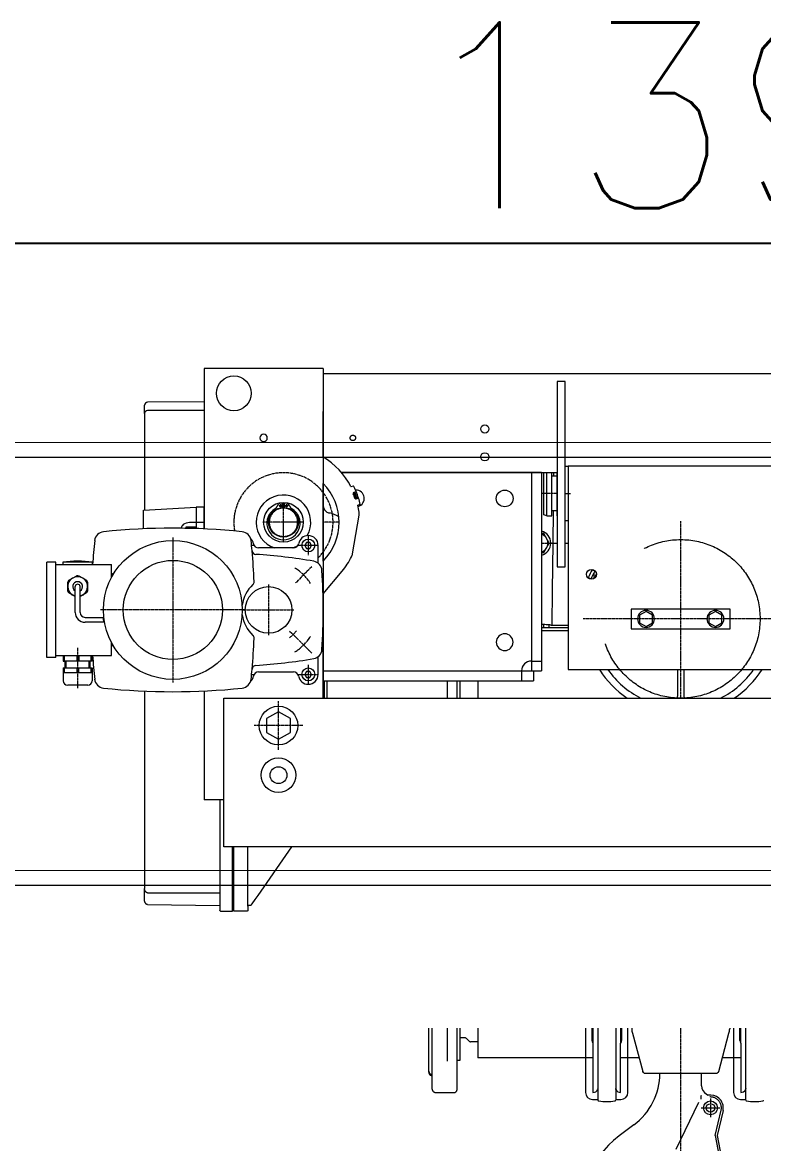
# Model space of a CAD drawing. Header units: millimetres. Extents: x 68421 to 1479662, y -51504 to 144751.
# Drawn here: x 1163471 to 1164468, y 15682 to 17191 of the extents above; entities that cross this region are included whole.
import ezdxf

# ---------------------------------------------------------------- set-up
doc = ezdxf.new("R2010")
doc.units = ezdxf.units.MM
doc.header["$LTSCALE"] = 0.35
doc.header["$MEASUREMENT"] = 0
for name, pattern in [('CONTIN', [0, 0, 0]), ('DASHED', [1290.855, 860.57, -430.285]), ('DOT_CENTER', [14, 12, -1, 0, -1])]:
    doc.linetypes.add(name, pattern=pattern)
doc.layers.get('0').update_dxf_attribs({"linetype": 'CONTIN'})
doc.layers.add('11', color=7, linetype='CONTIN')
doc.layers.add('2', color=6, linetype='CONTIN')
doc.styles.add('SIMPLEX', font='simplex.shx', dxfattribs={"width": 0.8})

# ---------------------------------------------------------------- blocks, each defined once
blk = doc.blocks.new('GHAGR')
at = {"color": 3, "linetype": 'Continuous', "lineweight": 0}
for p, q in [((1167754.9, -28287.4), (1167594.8, -28287.4)), ((1167594.8, -28287.4), (1167594.8, -28503.1)), ((1167754.9, -28287.4), (1167594.8, -28287.4)), ((1167594.8, -28287.4), (1167594.8, -28503.1)), ((1167754.9, -28287.4), (1167754.9, -28731.1)), ((1167754.9, -28287.4), (1167754.9, -28406.5)), ((1167754.9, -28294.1), (1169002.4, -28294.1)), ((1167754.9, -28294.1), (1167754.9, -28406.5)), ((1167754.9, -28294.1), (1169002.4, -28294.1)), ((1167754.9, -28294.1), (1167754.9, -28406.5)), ((1168080.4, -28304.8), (1168069.8, -28304.8)), ((1168069.8, -28304.8), (1168069.8, -28554.3)), ((1168080.4, -28554.3), (1168080.4, -28304.8)), ((1167514.7, -28347.9), (1167514.7, -28336.9)), ((1167594.8, -28332.3), (1167518.7, -28332.9)), ((1167594.8, -28343.9), (1167518.7, -28343.9)), ((1167754.9, -28406.5), (1167754.9, -28345.2)), ((1167514.7, -28347.9), (1167514.7, -28477.8)), ((1168080.4, -28492.2), (1168080.4, -28418.9)), ((1168080.4, -28418.9), (1168084.4, -28418.9)), ((1168084.4, -28418.9), (1168084.4, -28692.4)), ((1168387.3, -28418.9), (1168084.4, -28418.9)), ((1168084.4, -28418.9), (1168084.4, -28492.2)), ((1167779.6, -28427.5), (1168035.1, -28427.5)), ((1167779.6, -28427.5), (1168069.8, -28427.5)), ((1168035.1, -28427.5), (1167779.6, -28427.5)), ((1168048.4, -28427.5), (1168035.1, -28427.5)), ((1168035.1, -28427.5), (1168035.1, -28681)), ((1168035.1, -28427.5), (1168048.4, -28427.5)), ((1168048.4, -28427.5), (1168048.4, -28694.4)), ((1168048.4, -28427.5), (1168069.8, -28427.5)), ((1168051.8, -28484.5), (1168051.8, -28427.5)), ((1168055.8, -28485.6), (1168055.8, -28427.5)), ((1168062.4, -28432.2), (1168062.4, -28427.5)), ((1168062.4, -28478.9), (1168062.4, -28432.2)), ((1168069.8, -28432.2), (1168062.4, -28432.2)), ((1168065, -28427.5), (1168064.9, -28428.8)), ((1168064.9, -28428.8), (1168064.9, -28432.2)), ((1168069.8, -28432.2), (1168069.8, -28427.5)), ((1168069.8, -28478.9), (1168069.8, -28432.2)), ((1167754.9, -28442), (1167754.9, -28546.5)), ((1167754.9, -28546.5), (1167754.9, -28442)), ((1167754.9, -28442), (1167754.9, -28471.4)), ((1167792.2, -28446.3), (1167792.4, -28446.3)), ((1167792.4, -28446.3), (1167795.5, -28445.1)), ((1167797.3, -28453.7), (1167796.1, -28454.1)), ((1167799.2, -28453), (1167797.3, -28453.7)), ((1167799.4, -28462.9), (1167800.6, -28462.4)), ((1167800.6, -28462.4), (1167802.5, -28461.7)), ((1167513.4, -28477.9), (1167584.1, -28474.2)), ((1167513.4, -28503), (1167513.4, -28477.9)), ((1167584.1, -28474.2), (1167584.1, -28494.3)), ((1167594.8, -28474.2), (1167584.1, -28474.2)), ((1167584.1, -28474.2), (1167584.1, -28494.3)), ((1167594.8, -28474.2), (1167584.1, -28474.2)), ((1167584.1, -28474.2), (1167584.1, -28494.3)), ((1167594.8, -28494.3), (1167594.8, -28474.2)), ((1167594.8, -28494.3), (1167594.8, -28474.2)), ((1167700.2, -28474.3), (1167700.2, -28468.5)), ((1167702.8, -28474.3), (1167702.8, -28468.5)), ((1167801.6, -28471.3), (1167804.8, -28470.1)), ((1168062.4, -28485.6), (1168062.4, -28478.9)), ((1168069.8, -28478.9), (1168062.4, -28478.9)), ((1168064.3, -28478.9), (1168063.8, -28522.3)), ((1168069.8, -28485.6), (1168069.8, -28478.9)), ((1167584.1, -28494.3), (1167584.1, -28494.4)), ((1167584.1, -28494.3), (1167594.8, -28494.3)), ((1167584.1, -28494.3), (1167584.1, -28502.7)), ((1167584.1, -28494.3), (1167584.1, -28494.4)), ((1167584.1, -28494.4), (1167584.1, -28500.9)), ((1167584.1, -28494.4), (1167584.1, -28500.9)), ((1167594.8, -28503.1), (1167594.8, -28494.3)), ((1167594.8, -28503.1), (1167594.8, -28494.3)), ((1167794.4, -28536.8), (1167803.3, -28484.7)), ((1168055.8, -28485.6), (1168051.8, -28484.5)), ((1168055.8, -28485.6), (1168062.4, -28485.6)), ((1168084.4, -28492.2), (1168080.4, -28492.2)), ((1167568.7, -28502.3), (1167568.7, -28502.3)), ((1167568.7, -28502.3), (1167568.7, -28502.3)), ((1167568.7, -28502.3), (1167570.2, -28502.3)), ((1167584.1, -28500.9), (1167570.2, -28500.9)), ((1167570.2, -28500.9), (1167570.2, -28502.3)), ((1167570.2, -28502.3), (1167584.1, -28502.3)), ((1167570.2, -28502.3), (1167570.2, -28502.3)), ((1167584.1, -28500.9), (1167584.1, -28502.3)), ((1167584.1, -28500.9), (1167584.1, -28502.3)), ((1167584.1, -28502.3), (1167584.1, -28502.7)), ((1167584.1, -28502.3), (1167584.1, -28502.7)), ((1168051.7, -28509.6), (1168048.4, -28509.6)), ((1168059.1, -28522.3), (1168051.7, -28509.6)), ((1167732.6, -28521.5), (1167730.3, -28525.5)), ((1167730.3, -28525.5), (1167732.6, -28529.5)), ((1167737.1, -28521.5), (1167732.6, -28521.5)), ((1167739.4, -28525.5), (1167737.1, -28521.5)), ((1167737.1, -28529.5), (1167739.4, -28525.5)), ((1167748.2, -28549.4), (1167748.2, -28525.5)), ((1168051.7, -28534.9), (1168059.1, -28522.3)), ((1168063.8, -28522.3), (1168063, -28586.3)), ((1167715.1, -28528.9), (1167667.9, -28528.9)), ((1167732.6, -28529.5), (1167737.1, -28529.5)), ((1168048.4, -28534.9), (1168051.7, -28534.9)), ((1167383.3, -28676.3), (1167383.3, -28548.2)), ((1167395.3, -28548.2), (1167383.3, -28548.2)), ((1167395.3, -28550.9), (1167395.3, -28548.2)), ((1167395.3, -28550.9), (1167404.6, -28550.9)), ((1167395.3, -28673.6), (1167395.3, -28550.9)), ((1167404.6, -28548.2), (1167404.6, -28550.9)), ((1167444.7, -28548.2), (1167404.6, -28548.2)), ((1167404.6, -28550.9), (1167444.7, -28550.9)), ((1167444.7, -28550.9), (1167444.7, -28548.2)), ((1167444.7, -28550.9), (1167470, -28550.9)), ((1167470, -28563.8), (1167470, -28550.9)), ((1168069.8, -28554.3), (1168080.4, -28554.3)), ((1167412.7, -28572.4), (1167423.3, -28566.3)), ((1167426, -28566.3), (1167436.6, -28572.4)), ((1167471.3, -28563.8), (1167470, -28563.8)), ((1167470, -28568.9), (1167470, -28563.8)), ((1167471.3, -28566.4), (1167471.3, -28563.8)), ((1167754.9, -28590.8), (1167780.5, -28559.9)), ((1168115.2, -28570.6), (1168111.6, -28569)), ((1168117, -28558.1), (1168120.5, -28560)), ((1167411.3, -28587), (1167411.3, -28574.8)), ((1167421.3, -28615.6), (1167421.3, -28580.9)), ((1167428, -28615.6), (1167428, -28580.9)), ((1167438, -28574.8), (1167438, -28587)), ((1168063, -28586.3), (1168062.4, -28632.6)), ((1167421.3, -28594.4), (1167412.7, -28589.4)), ((1167436.6, -28589.4), (1167428, -28594.4)), ((1167754.9, -28590.8), (1167754.9, -28707.7)), ((1167754.9, -28590.8), (1167754.9, -28694.4)), ((1167754.9, -28707.7), (1167754.9, -28590.8)), ((1167754.9, -28694.4), (1167754.9, -28590.8)), ((1168302.6, -28611), (1168169.2, -28611)), ((1168169.2, -28611), (1168169.2, -28637.7)), ((1168189.2, -28614.3), (1168180.5, -28619.3)), ((1168197.9, -28619.3), (1168189.2, -28614.3)), ((1168282.6, -28614.3), (1168273.9, -28619.3)), ((1168291.3, -28619.3), (1168282.6, -28614.3)), ((1168302.6, -28637.7), (1168302.6, -28611)), ((1167434.6, -28622.3), (1167458.5, -28622.3)), ((1167459.5, -28628.9), (1167434.6, -28628.9)), ((1168051.5, -28631.9), (1168051.5, -28635.9)), ((1168058.5, -28632.3), (1168058.5, -28635.9)), ((1168180.5, -28619.3), (1168180.5, -28629.4)), ((1168180.5, -28629.4), (1168189.2, -28634.4)), ((1168189.2, -28634.4), (1168197.9, -28629.4)), ((1168197.9, -28629.4), (1168197.9, -28619.3)), ((1168273.9, -28619.3), (1168273.9, -28629.4)), ((1168273.9, -28629.4), (1168282.6, -28634.4)), ((1168282.6, -28634.4), (1168291.3, -28629.4)), ((1168291.3, -28629.4), (1168291.3, -28619.3)), ((1168048.4, -28635.9), (1168084.4, -28635.9)), ((1168084.4, -28640.3), (1168048.4, -28640.3)), ((1168061.1, -28632.6), (1168062.4, -28632.6)), ((1168062.4, -28632.6), (1168084.4, -28632.6)), ((1168169.2, -28637.7), (1168302.6, -28637.7)), ((1167470, -28660.7), (1167470, -28655.6)), ((1167470, -28673.6), (1167470, -28660.7)), ((1167471.3, -28660.7), (1167470, -28660.7)), ((1167471.3, -28660.7), (1167471.3, -28658.1)), ((1167395.3, -28676.3), (1167383.3, -28676.3)), ((1167395.3, -28673.6), (1167405.3, -28673.6)), ((1167395.3, -28676.3), (1167395.3, -28673.6)), ((1167405.3, -28673.6), (1167405.3, -28681)), ((1167405.3, -28673.6), (1167406.6, -28673.6)), ((1167406.6, -28673.6), (1167423.3, -28673.6)), ((1167406.6, -28673.6), (1167406.6, -28681)), ((1167423.3, -28673.6), (1167423.3, -28681)), ((1167423.3, -28673.6), (1167426, -28673.6)), ((1167426, -28673.6), (1167426, -28681)), ((1167426, -28673.6), (1167442.6, -28673.6)), ((1167442.6, -28681), (1167442.6, -28673.6)), ((1167442.6, -28673.6), (1167444, -28673.6)), ((1167444, -28673.6), (1167470, -28673.6)), ((1167444, -28673.6), (1167444, -28681)), ((1167748.2, -28699), (1167748.2, -28675.1)), ((1167405.3, -28681), (1167406.6, -28681)), ((1167405.3, -28690.3), (1167405.3, -28697)), ((1167405.3, -28690.3), (1167406.6, -28690.3)), ((1167408, -28681), (1167406.6, -28681)), ((1167406.6, -28690.3), (1167408, -28690.3)), ((1167406.6, -28690.3), (1167406.6, -28697)), ((1167408, -28690.3), (1167408, -28681)), ((1167409.2, -28681), (1167408, -28681)), ((1167408, -28690.3), (1167409.2, -28690.3)), ((1167423.3, -28681), (1167409.2, -28681)), ((1167409.2, -28690.3), (1167409.2, -28681)), ((1167409.2, -28690.3), (1167423.3, -28690.3)), ((1167426, -28681), (1167423.3, -28681)), ((1167423.3, -28690.3), (1167423.3, -28697)), ((1167423.3, -28690.3), (1167426, -28690.3)), ((1167440.1, -28681), (1167426, -28681)), ((1167426, -28690.3), (1167440.1, -28690.3)), ((1167426, -28697), (1167426, -28690.3)), ((1167441.3, -28681), (1167440.1, -28681)), ((1167440.1, -28690.3), (1167440.1, -28681)), ((1167440.1, -28690.3), (1167441.3, -28690.3)), ((1167442.6, -28681), (1167441.3, -28681)), ((1167441.3, -28690.3), (1167441.3, -28681)), ((1167441.3, -28690.3), (1167442.6, -28690.3)), ((1167444, -28681), (1167442.6, -28681)), ((1167442.6, -28690.3), (1167444, -28690.3)), ((1167442.6, -28697), (1167442.6, -28690.3)), ((1167444, -28690.3), (1167444, -28697)), ((1168035.1, -28681), (1168035.1, -28694.4)), ((1168084.4, -28692.4), (1168387.3, -28692.4)), ((1168231.9, -28727.7), (1168231.9, -28692.4)), ((1168239.9, -28692.4), (1168239.9, -28727.7)), ((1167406.6, -28697), (1167405.3, -28697)), ((1167405.3, -28697), (1167405.3, -28707.7)), ((1167423.3, -28697), (1167406.6, -28697)), ((1167426, -28697), (1167423.3, -28697)), ((1167442.6, -28697), (1167426, -28697)), ((1167444, -28697), (1167442.6, -28697)), ((1167444, -28697), (1167444, -28707.7)), ((1167667.9, -28695.6), (1167715.1, -28695.6)), ((1167732.6, -28695), (1167730.3, -28699)), ((1167730.3, -28699), (1167732.6, -28703)), ((1167737.1, -28695), (1167732.6, -28695)), ((1167732.6, -28703), (1167737.1, -28703)), ((1167739.4, -28699), (1167737.1, -28695)), ((1167737.1, -28703), (1167739.4, -28699)), ((1167754.9, -28694.4), (1167754.9, -28707.7)), ((1167754.9, -28694.4), (1168021.6, -28694.4)), ((1167754.9, -28702.4), (1167754.9, -28694.4)), ((1167754.9, -28731.1), (1167754.9, -28707.7)), ((1167754.9, -28707.7), (1168021.7, -28707.7)), ((1167754.9, -28707.7), (1167754.9, -28731.1)), ((1167756.2, -28707.7), (1167756.2, -28731.1)), ((1167760.2, -28731.1), (1167760.2, -28707.7)), ((1167922.3, -28731.1), (1167922.3, -28707.7)), ((1167935, -28731.1), (1167935, -28707.7)), ((1167939, -28731.1), (1167939, -28707.7)), ((1167939, -28709.6), (1167939, -28707.7)), ((1167963, -28707.7), (1167963, -28731.1)), ((1167963, -28707.7), (1167963, -28731.1)), ((1168021.6, -28694.4), (1168021.7, -28694.4)), ((1168021.7, -28694.4), (1168035.1, -28694.4)), ((1168021.7, -28707.7), (1168037.7, -28707.7)), ((1168035.1, -28694.4), (1168037.7, -28694.4)), ((1168037.7, -28694.4), (1168048.4, -28694.4)), ((1168037.7, -28694.4), (1168037.7, -28707.7)), ((1167438.1, -28713.7), (1167411.2, -28713.7)), ((1167514.7, -28721.5), (1167514.7, -28987.1)), ((1167594.8, -28721.4), (1167594.8, -28867.9)), ((1167594.8, -28721.4), (1167594.8, -28867.9)), ((1167939, -28731.1), (1167939, -28709.6)), ((1167621.4, -28731.1), (1169135.9, -28731.1)), ((1167621.4, -28931.2), (1167621.4, -28731.1)), ((1167694.8, -28749.3), (1167678.8, -28758.5)), ((1167710.8, -28758.5), (1167694.8, -28749.3)), ((1167678.8, -28758.5), (1167678.8, -28777)), ((1167710.8, -28777), (1167710.8, -28758.5)), ((1167678.8, -28777), (1167694.8, -28786.3)), ((1167694.8, -28786.3), (1167710.8, -28777)), ((1167621.4, -28867.9), (1167594.8, -28867.9)), ((1167621.4, -28867.9), (1167594.8, -28867.9)), ((1167616.1, -28867.9), (1167616.1, -28992.9)), ((1169135.9, -28931.2), (1167621.4, -28931.2)), ((1167632.8, -29016.6), (1167632.8, -28931.2)), ((1167634.8, -29017.6), (1167634.8, -28931.2)), ((1167634.8, -29016.6), (1167634.8, -28931.2)), ((1167653.5, -29010.9), (1167653.5, -28931.2)), ((1167712.1, -28931.2), (1167666.9, -28996.3)), ((1167514.7, -29002.9), (1167514.7, -28987.1)), ((1167518.7, -28992.9), (1167616.1, -28992.9)), ((1167616.1, -28992.9), (1167616.1, -28997)), ((1167518.7, -29008.7), (1167615.4, -29009.9)), ((1167616.1, -28997), (1167616.1, -29000.3)), ((1167616.1, -29000.3), (1167616.1, -29005.1)), ((1167616.1, -29005.1), (1167616.1, -29009.9)), ((1167658.9, -29007.8), (1167657.7, -29009.6)), ((1167662.9, -29002.1), (1167658.9, -29007.8)), ((1167666.9, -28996.3), (1167662.9, -29002.1)), ((1167616.1, -29009.9), (1167616.1, -29010.9)), ((1167616.1, -29010.9), (1167616.1, -29013.3)), ((1167616.1, -29013.3), (1167616.1, -29016.4)), ((1167616.8, -29017.4), (1167632.8, -29017.6)), ((1167634.8, -29016.6), (1167632.8, -29016.6)), ((1167632.8, -29016.6), (1167632.8, -29017.6)), ((1167652.8, -29017.4), (1167634.8, -29017.6)), ((1167653.5, -29010.9), (1167653.5, -29016.4)), ((1167657.2, -29009.9), (1167654.1, -29009.9)), ((1167897, -29232.7), (1167897, -29174.9)), ((1167901.6, -29237.1), (1167901.6, -29174.9)), ((1167922.3, -29219.5), (1167922.3, -29174.9)), ((1167935, -29218.1), (1167935, -29174.9)), ((1167939, -29218.1), (1167939, -29174.9)), ((1167939, -29188.1), (1167939, -29174.9)), ((1167963, -29174.9), (1167963, -29193.4)), ((1167963, -29174.9), (1167963, -29214.8)), ((1168108, -29174.9), (1168108, -29261.6)), ((1168116.4, -29174.9), (1168116.4, -29182.9)), ((1168117.7, -29174.9), (1168117.7, -29195.3)), ((1168124.4, -29174.9), (1168124.4, -29271.9)), ((1168148.4, -29174.9), (1168148.4, -29271.9)), ((1168155.1, -29174.9), (1168155.1, -29195.3)), ((1168156.4, -29174.9), (1168156.4, -29182.9)), ((1168164.8, -29261.6), (1168164.8, -29174.9)), ((1168170, -29174.9), (1168170, -29175.7)), ((1168301.8, -29174.9), (1168301.8, -29175.7)), ((1168306.9, -29174.9), (1168306.9, -29261.6)), ((1168315.4, -29182.9), (1168315.4, -29174.9)), ((1168316.7, -29195.3), (1168316.7, -29174.9)), ((1168323.4, -29271.9), (1168323.4, -29174.9)), ((1167946.2, -29188.1), (1167939, -29188.1)), ((1167951.8, -29192.8), (1167947.6, -29188.7)), ((1168116.4, -29182.9), (1168116.4, -29191.7)), ((1168156.4, -29182.9), (1168156.4, -29191.7)), ((1168171, -29181.9), (1168184.7, -29233.1)), ((1168287.1, -29233.1), (1168300.8, -29181.9)), ((1168315.4, -29191.7), (1168315.4, -29182.9)), ((1167963, -29193.4), (1167953.2, -29193.4)), ((1168117.7, -29195.3), (1168117.7, -29252.2)), ((1168155.1, -29252.2), (1168155.1, -29195.3)), ((1168316.7, -29195.3), (1168316.7, -29252.2)), ((1167935, -29257.2), (1167935, -29218.1)), ((1167935, -29218.1), (1167939, -29218.1)), ((1168117.7, -29214.8), (1167963, -29214.8)), ((1168179.8, -29214.8), (1168155.1, -29214.8)), ((1168316.7, -29214.8), (1168292, -29214.8)), ((1167897, -29234.3), (1167897, -29232.7)), ((1168187.9, -29235.6), (1168235.9, -29235.6)), ((1168207.9, -29235.6), (1168263.9, -29235.6)), ((1168235.9, -29235.6), (1168263.2, -29235.6)), ((1168263.2, -29235.6), (1168283.9, -29235.6)), ((1168263.9, -29252.4), (1168263.9, -29235.6)), ((1167901.6, -29237.1), (1167900.9, -29237.1)), ((1167901.6, -29238.6), (1167900.9, -29238.6)), ((1167901.6, -29238.6), (1167901.6, -29237.1)), ((1167901.6, -29257), (1167901.6, -29238.6)), ((1167905.6, -29261.4), (1167922.3, -29261.7)), ((1167922.3, -29261.7), (1167931.1, -29261.5)), ((1168117.7, -29252.2), (1168117.7, -29261.6)), ((1168117.7, -29252.2), (1168117.8, -29252.2)), ((1168117.8, -29261.6), (1168117.7, -29261.6)), ((1168124.4, -29256.4), (1168124, -29257.5)), ((1168148.8, -29257.5), (1168148.4, -29256.4)), ((1168155, -29252.2), (1168155.1, -29252.2)), ((1168155.1, -29261.6), (1168155, -29261.6)), ((1168155.1, -29261.6), (1168155.1, -29252.2)), ((1168270.5, -29263.9), (1168270.6, -29263.9)), ((1168270.6, -29263.9), (1168272.8, -29265.2)), ((1168316.7, -29252.2), (1168316.7, -29261.6)), ((1168316.7, -29252.2), (1168316.8, -29252.2)), ((1168316.8, -29261.6), (1168316.7, -29261.6)), ((1168323.4, -29256.4), (1168323, -29257.5)), ((1168117.3, -29270.9), (1168124.4, -29270.9)), ((1168148.4, -29270.9), (1168155.5, -29270.9)), ((1168229.6, -29337.7), (1168260.3, -29274.7)), ((1168316.3, -29270.9), (1168323.4, -29270.9)), ((1168292.9, -29285.7), (1168285, -29319.5)), ((1168172.8, -29305.2), (1168153, -29319.9)), ((1168285, -29319.5), (1168296.6, -29380.1))]:
    blk.add_line(p, q, dxfattribs=at)
at = {"lineweight": 0}
for p, q in [((1162109, -28388.4), (1174805.7, -28384.9)), ((1162135.5, -28408.3), (1174779.2, -28404.8)), ((1162638.9, -28964.3), (1174275.8, -28960.7)), ((1162625.3, -28984.2), (1174289.4, -28980.6))]:
    blk.add_line(p, q, dxfattribs=at)
at = {"color": 3, "linetype": 'DOT_CENTER', "lineweight": 0}
for p, q in [((1168069.8, -28455.6), (1168048.4, -28455.6)), ((1168080.4, -28455.6), (1168087.8, -28455.6)), ((1167699.9, -28472.2), (1167695.1, -28472.2)), ((1167697.5, -28469.8), (1167697.5, -28474.6)), ((1167701.5, -28494.3), (1167701.5, -28467.6)), ((1167701.5, -28494.3), (1167701.5, -28471.6)), ((1167707.9, -28472.2), (1167703.1, -28472.2)), ((1167705.5, -28469.8), (1167705.5, -28474.6)), ((1167701.5, -28494.3), (1167674.8, -28494.3)), ((1167701.5, -28494.3), (1167678.8, -28494.3)), ((1167728.2, -28494.3), (1167701.5, -28494.3)), ((1167701.5, -28520.9), (1167701.5, -28494.3)), ((1167701.5, -28516.9), (1167701.5, -28494.3)), ((1167724.2, -28494.3), (1167701.5, -28494.3)), ((1167776.2, -28494.3), (1167754.9, -28494.3)), ((1168235.9, -28731.1), (1168235.9, -28492.9)), ((1167552.7, -28514.8), (1167552.7, -28602.9)), ((1167661.1, -28525.5), (1167658.7, -28525.5)), ((1167747.9, -28525.5), (1167721.9, -28525.5)), ((1167734.9, -28512.5), (1167734.9, -28538.5)), ((1168048.4, -28522.3), (1168069.8, -28522.3)), ((1168059.1, -28522.3), (1168061.1, -28522.3)), ((1168061.1, -28522.3), (1168063.8, -28522.3)), ((1168063.8, -28522.3), (1168069.8, -28522.3)), ((1168080.4, -28522.3), (1168084.4, -28522.3)), ((1167739.5, -28554.2), (1167717.8, -28575.9)), ((1168119.1, -28562.6), (1168119.1, -28570)), ((1167681.5, -28578.2), (1167681.5, -28612.3)), ((1167458, -28612.3), (1167455.3, -28612.3)), ((1167459, -28612.3), (1167458, -28612.3)), ((1167552.7, -28612.3), (1167459, -28612.3)), ((1167552.7, -28602.9), (1167552.7, -28607.6)), ((1167552.7, -28607.6), (1167552.7, -28612.3)), ((1167650.1, -28612.3), (1167552.7, -28612.3)), ((1167552.7, -28612.3), (1167552.7, -28709.7)), ((1167647.5, -28612.3), (1167681.5, -28612.3)), ((1167681.5, -28612.3), (1167715.5, -28612.3)), ((1167681.5, -28612.3), (1167681.5, -28646.3)), ((1168367.3, -28624.3), (1168104.5, -28624.3)), ((1167709.8, -28640.6), (1167717.8, -28648.6)), ((1167717.8, -28648.6), (1167719.2, -28650)), ((1167739.5, -28670.3), (1167717.8, -28648.6)), ((1167424.6, -28663.2), (1167424.6, -28717.7)), ((1167734.9, -28686), (1167734.9, -28712)), ((1167658.7, -28699), (1167661.1, -28699)), ((1167721.9, -28699), (1167747.9, -28699)), ((1167694.8, -28767.8), (1167694.8, -28735.1)), ((1167694.8, -28767.8), (1167662.1, -28767.8)), ((1167727.5, -28767.8), (1167694.8, -28767.8)), ((1167694.8, -28800.5), (1167694.8, -28767.8)), ((1168235.9, -29458.4), (1168235.9, -29174.9)), ((1168235.9, -29238.9), (1168235.9, -29235.6)), ((1168275.9, -29269.6), (1168275.9, -29273.3)), ((1168275.9, -29273.3), (1168275.9, -29273.5)), ((1168275.9, -29273.5), (1168275.9, -29291.1)), ((1168263.2, -29282.3), (1168266.9, -29282.3)), ((1168266.9, -29282.3), (1168267.1, -29282.3)), ((1168267.1, -29282.3), (1168275.9, -29282.3)), ((1168267.1, -29282.3), (1168284.7, -29282.3)), ((1168275.9, -29282.3), (1168284.7, -29282.3)), ((1168275.9, -29291.1), (1168275.9, -29291.3)), ((1168275.9, -29291.3), (1168275.9, -29294.9)), ((1168284.7, -29282.3), (1168288.6, -29282.3)), ((1168284.7, -29282.3), (1168284.9, -29282.3))]:
    blk.add_line(p, q, dxfattribs=at)
at = {"color": 3, "linetype": 'DASHED', "lineweight": 0}
for p, q in [((1167700.2, -28475.2), (1167700.2, -28474.3)), ((1167702.8, -28475.2), (1167702.8, -28474.3)), ((1168035.1, -28681), (1168048.4, -28681)), ((1168021.7, -28694.4), (1168021.7, -28707.7)), ((1168282.4, -29319.6), (1168290.3, -29285.2)), ((1168282.4, -29319.6), (1168296, -29390.8))]:
    blk.add_line(p, q, dxfattribs=at)
at = {"color": 3, "linetype": 'Continuous', "lineweight": 0}
for centre, radius in [((1167634.8, -28320.8), 23.4), ((1167972.4, -28368.8), 5.47), ((1167972.4, -28406.2), 5.47), ((1167999.1, -28462.2), 11.3), ((1167701.5, -28494.3), 26.7), ((1167701.5, -28494.3), 20), ((1167697.5, -28472.2), 1.33), ((1167705.5, -28472.2), 1.33), ((1167552.7, -28612.3), 93.4), ((1167734.9, -28525.5), 8.67), ((1167552.7, -28612.3), 66.7), ((1168115.8, -28564.3), 6.67), ((1167681.5, -28612.3), 31.4), ((1167734.9, -28699), 8.67), ((1167694.8, -28767.8), 26), ((1167694.8, -28834.5), 23.4), ((1167694.8, -28834.5), 11.3), ((1168275.9, -29282.3), 9.34), ((1168275.9, -29282.3), 5.67)]:
    blk.add_circle(centre, radius, dxfattribs=at)
at = {"color": 3, "linetype": 'DASHED', "lineweight": 0}
for centre, radius in [((1167794.9, -28380.8), 3.67), ((1168235.9, -28624.3), 106.7)]:
    blk.add_circle(centre, radius, dxfattribs=at)
at = {"color": 3, "linetype": 'Continuous', "lineweight": 0}
for centre, radius, start, end in [((1167518.7, -28336.9), 4, 90.5, 180), ((1167518.7, -28347.9), 4, 90, 180), ((1167674.8, -28380.8), 4.94, 90, 270), ((1167674.8, -28380.8), 4.94, 270, 90), ((1167701.5, -28494.3), 102.7, 27.8356, 58.7026), ((1167701.5, -28494.3), 74.7, 315.5847, 44.4153), ((1167701.5, -28494.3), 106.1, 22.8968, 27.5997), ((1167798.9, -28462.2), 11.3, 90, 92.9769), ((1167798.9, -28462.2), 11.3, 286.0825, 90), ((1167701.5, -28494.3), 36.7, 330.6215, 250.5898), ((1167796.6, -28455.4), 1.33, 112.6062, 202.2341), ((1167701.5, -28494.3), 101.4, 18.513, 22.2341), ((1167701.5, -28494.3), 102.7, 17.7689, 22.9782), ((1167796.6, -28455.4), 1.33, 110.3735, 112.6062), ((1167701.5, -28494.3), 104.1, 17.8017, 22.9454), ((1167798.9, -28461.6), 1.33, 198.513, 288.1409), ((1167701.5, -28494.3), 106.1, 17.8503, 22.8968), ((1167798.9, -28461.6), 1.33, 288.1409, 290.3735), ((1167701.5, -28494.3), 106.1, 13.1474, 17.8503), ((1167701.5, -28495.6), 22.4, 120.3714, 59.6286), ((1167687.3, -28471.3), 5.67, 300.4319, 305.1137), ((1167687.3, -28471.4), 5.58, 305.1137, 309.8182), ((1167686.9, -28470.9), 6.29, 309.8182, 313.9786), ((1167686.7, -28470.7), 6.52, 313.9786, 318.0064), ((1167685.7, -28469.8), 7.85, 318.0064, 321.3849), ((1167685.3, -28469.4), 8.44, 321.3849, 324.5733), ((1167683.3, -28468), 10.9, 324.5733, 327.0946), ((1167682.4, -28467.5), 11.9, 327.0946, 329.4373), ((1167678.3, -28465), 16.7, 329.4373, 331.1429), ((1167676.7, -28464.1), 18.5, 331.1429, 332.7101), ((1167656.9, -28454), 40.8, 332.7101, 333.4348), ((1167817.5, -28534.4), 138.9, 153.1623, 153.3765), ((1167711.4, -28480.7), 19.9, 151.6738, 153.1623), ((1167704.5, -28477), 12.1, 149.2682, 151.6738), ((1167700.3, -28474.5), 7.21, 145.3419, 149.2682), ((1167698.7, -28473.4), 5.23, 140.1132, 145.3419), ((1167697.5, -28472.4), 3.66, 132.8972, 140.1132), ((1167697, -28471.8), 2.88, 124.0037, 132.8972), ((1167696.7, -28471.4), 2.35, 113.197, 124.0037), ((1167696.6, -28471.3), 2.26, 101.6785, 113.197), ((1167701.5, -28494.3), 25.8, 92.97, 101.9615), ((1167701.5, -28494.3), 25.8, 78.0385, 87.03), ((1167706.4, -28471.3), 2.26, 66.803, 78.3215), ((1167706.3, -28471.4), 2.35, 55.9963, 66.803), ((1167706.1, -28471.8), 2.88, 47.1028, 55.9963), ((1167705.5, -28472.4), 3.66, 39.8868, 47.1028), ((1167704.3, -28473.4), 5.23, 34.6581, 39.8868), ((1167702.7, -28474.5), 7.21, 30.7318, 34.6581), ((1167698.5, -28477), 12.1, 28.3262, 30.7318), ((1167691.6, -28480.7), 19.9, 26.8377, 28.3262), ((1167585.5, -28534.4), 138.9, 26.6235, 26.8377), ((1167746.1, -28454), 40.8, 206.5652, 207.2899), ((1167726.3, -28464.1), 18.5, 207.2899, 208.8571), ((1167724.7, -28465), 16.7, 208.8571, 210.5627), ((1167720.6, -28467.5), 11.9, 210.5627, 212.9054), ((1167719.7, -28468), 10.9, 212.9054, 215.4267), ((1167717.7, -28469.4), 8.44, 215.4267, 218.6151), ((1167717.3, -28469.8), 7.85, 218.6151, 221.9936), ((1167716.3, -28470.7), 6.52, 221.9936, 226.0214), ((1167716.1, -28470.9), 6.29, 226.0214, 230.1818), ((1167715.7, -28471.4), 5.58, 230.1818, 234.8863), ((1167715.7, -28471.3), 5.67, 234.8863, 239.5681), ((1167765.6, -28471.4), 10.7, 180, 257.8468), ((1167701.5, -28494.3), 102.7, 7.5841, 12.9115), ((1167790.1, -28482.5), 13.3, 350.3735, 7.5841), ((1167754.9, -28520.9), 40, 58.3892, 77.8468), ((1167460.7, -28520.3), 13.3, 95.9062, 174.0938), ((1167552.7, -29409.5), 907.3, 84.0938, 95.9062), ((1167644.7, -28520.3), 13.3, 5.9062, 84.0938), ((1168044.4, -28522.3), 16.7, 0, 76.1135), ((1168044.4, -28522.3), 12.7, 288.4085, 71.5915), ((1168350, -28612.3), 907.3, 174.0938, 176.1211), ((1167648.1, -28525.5), 13.3, 9.5941, 46.5468), ((1166755.5, -28612.3), 907.3, 5.035, 5.9062), ((1167667.9, -28522.2), 6.67, 189.5941, 270), ((1167701.5, -28494.3), 36.7, 289.4102, 302.1183), ((1167715.1, -28522.2), 6.67, 270, 350.4059), ((1167734.9, -28525.5), 13.3, 90, 170.4059), ((1167734.9, -28525.5), 13.3, 0, 90), ((1168044.4, -28522.3), 16.7, 283.8865, 0), ((1166755.5, -28612.3), 907.3, 2.4179, 5.035), ((1167664.6, -28532.2), 5.34, 185.035, 266.0021), ((1167608.4, -29336.1), 800.6, 80.382, 86.0021), ((1167701.5, -28494.3), 102.7, 320.2628, 333.163), ((1167781.3, -28534.6), 13.3, 333.163, 350.3735), ((1167424.6, -28667.9), 121.4, 80.5091, 99.4909), ((1167740, -28559.9), 13.3, 3.429, 80.382), ((1167424.6, -28580.9), 13.3, 284.4775, 255.5225), ((1167424.6, -28580.9), 14.7, 84.62, 95.38), ((1166866.9, -28612.3), 888, 356.571, 3.429), ((1168235.9, -28624.3), 136.1, 150.87, 156), ((1168235.9, -28624.3), 132.1, 150.87, 156), ((1168235.9, -28624.3), 128.8, 151.7903, 155.0796), ((1167424.6, -28580.9), 14.7, 144.62, 155.38), ((1167424.6, -28580.9), 14.7, 204.62, 215.38), ((1167424.6, -28580.9), 6.67, 300, 240), ((1167424.6, -28580.9), 3.34, 0, 180), ((1167424.6, -28580.9), 14.7, 24.62, 35.38), ((1167424.6, -28580.9), 14.7, 324.62, 335.38), ((1167692.2, -28612.3), 46.7, 133.0079, 172.0814), ((1167656.7, -28574.2), 5.34, 313.0079, 2.4179), ((1167434.6, -28615.6), 13.3, 180, 270), ((1167434.6, -28615.6), 6.67, 180, 270), ((1168189.2, -28624.3), 11.4, 0, 180), ((1168282.6, -28624.3), 11.4, 0, 180), ((1167552.7, -28612.3), 94.7, 186.0637, 190.1401), ((1167692.2, -28612.3), 46.7, 187.9186, 226.9921), ((1168044.4, -28818.3), 186.5, 87.8372, 88.7702), ((1168044.4, -28818.3), 186.5, 85.6713, 87.8372), ((1168044.4, -28818.3), 186.5, 84.8692, 85.6713), ((1168189.2, -28624.3), 11.4, 180, 0), ((1168282.6, -28624.3), 11.4, 180, 0), ((1167656.7, -28650.3), 5.34, 357.5821, 46.9921), ((1167999.1, -28655.7), 11.3, 90, 180), ((1167999.1, -28655.7), 11.3, 0, 90), ((1166755.5, -28612.3), 907.3, 354.965, 357.5821), ((1167999.1, -28655.7), 11.3, 180, 270), ((1167999.1, -28655.7), 11.3, 270, 0), ((1168350, -28612.3), 907.3, 183.8789, 185.9062), ((1167740, -28664.6), 13.3, 279.618, 356.571), ((1166755.5, -28612.3), 907.3, 354.0938, 354.965), ((1167664.6, -28692.4), 5.34, 93.9979, 174.965), ((1167608.4, -27888.4), 800.6, 273.9979, 279.618), ((1168035.1, -28694.4), 13.4, 90, 180), ((1168235.9, -28624.3), 128.8, 211.904, 235.9977), ((1168235.9, -28624.3), 119.4, 214.7385, 243.3617), ((1168235.9, -28624.3), 119.4, 296.6383, 325.2615), ((1168235.9, -28624.3), 128.8, 304.0023, 328.096), ((1167411.2, -28707.7), 5.93, 180, 270), ((1167438.1, -28707.7), 5.93, 270, 0), ((1167460.7, -28704.2), 13.3, 185.9062, 264.0938), ((1167644.7, -28704.2), 13.3, 275.9062, 354.0938), ((1167648.1, -28699), 13.3, 313.4532, 350.4059), ((1167667.9, -28702.3), 6.67, 90, 170.4059), ((1167715.1, -28702.3), 6.67, 9.5941, 90), ((1167734.9, -28699), 13.3, 189.5941, 270), ((1167734.9, -28699), 13.3, 270, 0), ((1167552.7, -27815), 907.3, 264.0938, 275.9062), ((1168227.9, -28727.7), 4, 301.1618, 0), ((1168243.9, -28727.7), 4, 180, 238.8382), ((1167946.2, -29190.1), 2, 45, 90), ((1168199.3, -29174.3), 29.4, 182.8264, 195), ((1168272.4, -29174.3), 29.4, 345, 357.1736), ((1167953.2, -29191.4), 2, 225, 270), ((1168121.7, -29191.7), 5.34, 180, 221.4096), ((1168151.1, -29191.7), 5.34, 318.5904, 0), ((1168320.7, -29191.7), 5.34, 180, 221.4096), ((1168121.1, -29235.6), 86.7, 306.5666, 0), ((1168187.9, -29232.2), 3.34, 195, 270), ((1168283.9, -29232.2), 3.34, 270, 345), ((1168117.3, -29261.6), 9.34, 180, 270), ((1168117.8, -29254.9), 6.67, 270, 337.5), ((1168155, -29254.9), 6.67, 202.5, 270), ((1168155.5, -29261.6), 9.34, 270, 0), ((1168087.8, -29256.2), 176.1, 355.3966, 357.0863), ((1168277.3, -29252.4), 13.3, 180, 240), ((1168275.9, -29282.3), 17.3, 50.1989, 100.3822), ((1168316.3, -29261.6), 9.34, 180, 270), ((1168316.8, -29254.9), 6.67, 270, 337.5), ((1168125.1, -29271.9), 0.667, 180, 201.536), ((1168125.7, -29271.6), 1.33, 201.536, 260.6035), ((1168136.4, -29207.1), 66.7, 260.6035, 279.3965), ((1168147.1, -29271.6), 1.33, 279.3965, 338.464), ((1168147.7, -29271.9), 0.667, 338.464, 0), ((1168275.9, -29282.3), 17.3, 348.4994, 50.1989), ((1168324.1, -29271.9), 0.667, 180, 201.536), ((1168324.7, -29271.6), 1.33, 201.536, 260.6035), ((1168335.4, -29207.1), 66.7, 260.6035, 279.3965), ((1168346.1, -29271.6), 1.33, 279.3965, 338.464), ((1168346.7, -29271.9), 0.667, 338.464, 0), ((1168224.6, -29416.4), 120.1, 126.5666, 270)]:
    blk.add_arc(centre, radius, start, end, dxfattribs=at)
at = {"color": 3, "linetype": 'DOT_CENTER', "lineweight": 0}
for centre, radius, start, end in [((1167701.5, -28494.3), 66.7, 314.427, 190.1311), ((1167681.5, -28612.3), 66.7, 32.0472, 57.9528), ((1167681.5, -28612.3), 46.7, 306.8699, 323.1301), ((1167681.5, -28612.3), 66.7, 302.0472, 327.9528)]:
    blk.add_arc(centre, radius, start, end, dxfattribs=at)
at = {"color": 3, "linetype": 'DASHED', "lineweight": 0}
for centre, radius, start, end in [((1167701.5, -28494.3), 19.1, 94.01, 85.99), ((1167701.5, -28494.3), 19.1, 85.99, 94.01), ((1168235.9, -28624.3), 136.1, 150.7163, 150.87), ((1168235.9, -28624.3), 132.1, 150.7198, 150.87), ((1168275.9, -29282.3), 14.7, 348.4994, 92.8449)]:
    blk.add_arc(centre, radius, start, end, dxfattribs=at)
at = {"color": 3, "linetype": 'Continuous', "lineweight": 0}
for points, knots in [([(1167584.1, -28494.4), (1167581.2, -28494.4), (1167575.3, -28494.5), (1167567.9, -28495.7), (1167564.7, -28499.6), (1167564.1, -28501.3), (1167563.8, -28502.2)], [0, 0, 0, 0, 6.66504, 13.428818, 15.499177, 17.620074, 17.620074, 17.620074, 17.620074]), ([(1167518.7, -28992.9), (1167518.4, -28992.9), (1167517.9, -28992.8), (1167517.1, -28992.5), (1167516.4, -28991.9), (1167515.8, -28991.2), (1167515.3, -28990.3), (1167515, -28989.3), (1167514.7, -28988.2), (1167514.7, -28987.5), (1167514.7, -28987.1)], [0, 0, 0, 0, 0.591123, 1.205208, 1.859604, 2.563199, 3.316433, 4.112783, 4.940616, 5.784998, 5.784998, 5.784998, 5.784998]), ([(1167518.7, -29008.7), (1167518.4, -29008.7), (1167517.9, -29008.6), (1167517.1, -29008.3), (1167516.4, -29007.7), (1167515.8, -29007), (1167515.3, -29006.1), (1167515, -29005.1), (1167514.7, -29004.1), (1167514.7, -29003.3), (1167514.7, -29002.9)], [0, 0, 0, 0, 0.588367, 1.200245, 1.852427, 2.553387, 3.303364, 4.095827, 4.919278, 5.759007, 5.759007, 5.759007, 5.759007]), ([(1167615.4, -29009.9), (1167615.5, -29009.9), (1167615.6, -29009.9), (1167615.7, -29010), (1167615.8, -29010.1), (1167615.9, -29010.2), (1167616, -29010.3), (1167616.1, -29010.5), (1167616.1, -29010.7), (1167616.1, -29010.8), (1167616.1, -29010.9)], [0, 0, 0, 0, 0.0980612, 0.2000408, 0.3087378, 0.4255644, 0.5505607, 0.6826379, 0.8198796, 0.9598345, 0.9598345, 0.9598345, 0.9598345]), ([(1167616.8, -29017.4), (1167616.7, -29017.4), (1167616.6, -29017.4), (1167616.5, -29017.3), (1167616.4, -29017.2), (1167616.3, -29017.1), (1167616.2, -29017), (1167616.2, -29016.8), (1167616.1, -29016.6), (1167616.1, -29016.5), (1167616.1, -29016.4)], [0, 0, 0, 0, 0.0980612, 0.2000408, 0.3087378, 0.4255644, 0.5505607, 0.6826379, 0.8198796, 0.9598345, 0.9598345, 0.9598345, 0.9598345]), ([(1167653.5, -29016.4), (1167653.5, -29016.5), (1167653.5, -29016.6), (1167653.4, -29016.8), (1167653.4, -29017), (1167653.3, -29017.1), (1167653.2, -29017.2), (1167653.1, -29017.3), (1167652.9, -29017.4), (1167652.9, -29017.4), (1167652.8, -29017.4)], [0, 0, 0, 0, 0.1399549, 0.2771966, 0.4092738, 0.5342701, 0.6510967, 0.7597937, 0.8617733, 0.9598345, 0.9598345, 0.9598345, 0.9598345]), ([(1167653.5, -29010.9), (1167653.5, -29010.8), (1167653.5, -29010.7), (1167653.5, -29010.5), (1167653.6, -29010.3), (1167653.7, -29010.2), (1167653.8, -29010.1), (1167653.9, -29010), (1167654, -29009.9), (1167654.1, -29009.9), (1167654.1, -29009.9)], [0, 0, 0, 0, 0.1399549, 0.2771966, 0.4092738, 0.5342701, 0.6510967, 0.7597937, 0.8617733, 0.9598345, 0.9598345, 0.9598345, 0.9598345]), ([(1167657.7, -29009.6), (1167657.7, -29009.6), (1167657.6, -29009.7), (1167657.5, -29009.8), (1167657.4, -29009.9), (1167657.3, -29009.9), (1167657.2, -29009.9)], [0, 0, 0, 0, 0.1160134, 0.2239988, 0.3253645, 0.4228736, 0.4228736, 0.4228736, 0.4228736]), ([(1167897, -29232.7), (1167897, -29233), (1167897, -29233.6), (1167897.3, -29234.4), (1167897.6, -29235.1), (1167898.1, -29235.8), (1167898.7, -29236.3), (1167899.4, -29236.7), (1167900.1, -29237), (1167900.7, -29237), (1167900.9, -29237.1)], [0, 0, 0, 0, 0.632962, 1.262278, 1.88479, 2.498267, 3.101759, 3.695793, 4.282359, 4.864655, 4.864655, 4.864655, 4.864655]), ([(1167897, -29234.3), (1167897, -29234.5), (1167897, -29235.1), (1167897.3, -29235.9), (1167897.6, -29236.7), (1167898.1, -29237.3), (1167898.7, -29237.9), (1167899.4, -29238.3), (1167900.1, -29238.6), (1167900.7, -29238.6), (1167900.9, -29238.6)], [0, 0, 0, 0, 0.632962, 1.262278, 1.88479, 2.498267, 3.101759, 3.695793, 4.282359, 4.864655, 4.864655, 4.864655, 4.864655]), ([(1167901.6, -29257), (1167901.7, -29257.3), (1167901.7, -29257.9), (1167901.9, -29258.7), (1167902.3, -29259.4), (1167902.8, -29260.1), (1167903.4, -29260.6), (1167904.1, -29261), (1167904.8, -29261.3), (1167905.3, -29261.4), (1167905.6, -29261.4)], [0, 0, 0, 0, 0.632962, 1.262278, 1.88479, 2.498267, 3.101759, 3.695793, 4.282359, 4.864655, 4.864655, 4.864655, 4.864655]), ([(1167931.1, -29261.5), (1167931.3, -29261.5), (1167931.9, -29261.5), (1167932.6, -29261.2), (1167933.3, -29260.8), (1167933.9, -29260.2), (1167934.4, -29259.6), (1167934.7, -29258.8), (1167935, -29258), (1167935, -29257.5), (1167935, -29257.2)], [0, 0, 0, 0, 0.582296, 1.168862, 1.762896, 2.366388, 2.979865, 3.602377, 4.231693, 4.864655, 4.864655, 4.864655, 4.864655])]:
    blk.add_open_spline(points, degree=3, knots=knots, dxfattribs=at)

msp = doc.modelspace()

# ---------------------------------------------------------------- linework, layer by layer
at = {"layer": '2'}
msp.add_line((1158177.65004, 16893.71521), (1170926.89908, 16893.71521), dxfattribs=at)

# ---------------------------------------------------------------- block references
at = {"linetype": 'Continuous', "lineweight": 5}
msp.add_blockref('GHAGR', (-3879.70152, 45012.65637), dxfattribs=at)

# ---------------------------------------------------------------- texts
at = {"layer": '11', "style": 'SIMPLEX'}
msp.add_text('13900 Crane Span', height=250, dxfattribs=at).set_placement((1163994.67445, 16940.92224))

doc.saveas('drawing.dxf')
